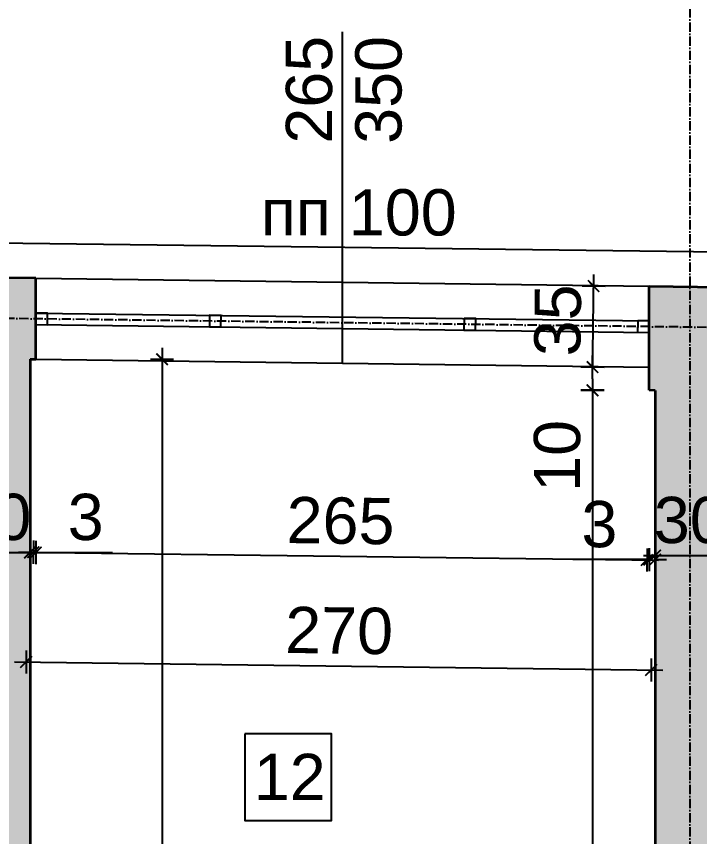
# Model space of a CAD drawing. Header units: inches. Extents: x -72385 to 39588, y -6525 to 66685.
# Drawn here: x -45645.7 to -45350.6, y 2801.2 to 3155.6 of the extents above; entities that cross this region are included whole.
import ezdxf

# ---------------------------------------------------------------- set-up
doc = ezdxf.new("R2010")
doc.units = ezdxf.units.IN
doc.header["$MEASUREMENT"] = 0
doc.linetypes.add('DashDot', pattern=[0.6, 0.4, -0.1, 0, -0.1])
for name, color, linetype, lineweight in [('Изгледни линии', 253, 'Continuous', 25), ('Надписи коти външни', 252, 'Continuous', 25), ('Надписи коти вътрешни', 252, 'Continuous', 25), ('Надписи номера на пом.', 252, 'Continuous', 25), ('Надписи прозорци', 252, 'Continuous', 25), ('Оси', 252, 'DashDot', 25), ('Прозорци', 251, 'Continuous', 25), ('Разрезни линии', 7, 'Continuous', 35), ('Щрих стени', 254, 'Continuous', 25)]:
    doc.layers.add(name, color=color, linetype=linetype, lineweight=lineweight)
doc.styles.add('Arial Regular', font='arial.ttf')
doc.styles.get("Standard").update_dxf_attribs({"font": 'arial.ttf'})
doc.dimstyles.new('Annotative', dxfattribs={"dimscale": 0, "dimtxt": 20, "dimasz": 5, "dimexe": 5, "dimexo": 5, "dimgap": 5, "dimtad": 1, "dimdec": 0, "dimzin": 0, "dimdsep": 46, "dimtxsty": 'Standard', "dimblk": 'ARCHTICK', "dimcen": 5, "dimdle": 5, "dimadec": 0, "dimazin": 0, "dimtfac": 1, "dimtdec": 0, "dimtofl": 0, "dimtmove": 0, "dimatfit": 3, "dimldrblk": 'ARCHTICK', "dimfxl": 5, "dimfxlon": 1, "dimtolj": 1, "dimtzin": 0, "dimarcsym": 1})

# ---------------------------------------------------------------- blocks, each defined once
blk = doc.blocks.new('_ArchTick')
at = {"color": 0, "linetype": 'ByBlock', "const_width": 0.15}
blk.add_lwpolyline([(-0.5, -0.5), (0.5, 0.5)], dxfattribs=at)
blk = doc.blocks.new('*D1848')
at = {"layer": 'Defpoints', "color": 0, "ltscale": 50, "transparency": 16777216}
for p in [(-45637.34, 3007.45), (-45372.34, 3004.07), (-45373.4, 2920.73)]:
    blk.add_point(p, dxfattribs=at)
at = {"layer": 'Надписи коти вътрешни', "color": 0, "lineweight": -2, "ltscale": 50, "transparency": 16777216}
for p, q in [((-45638.33, 2929.11), (-45638.46, 2919.11)), ((-45643.4, 2924.17), (-45368.4, 2920.67)), ((-45373.33, 2925.73), (-45373.46, 2915.73))]:
    blk.add_line(p, q, dxfattribs=at)
at = {"layer": 'Надписи коти вътрешни', "color": 0, "lineweight": -2, "ltscale": 50, "transparency": 16777216, "xscale": 5, "yscale": 5, "zscale": 5}
for p, rotation in [((-45638.4, 2924.11), 179.2706286525463), ((-45373.4, 2920.73), 359.2706286525462)]:
    blk.add_blockref('_ArchTick', p, dxfattribs=dict(at, rotation=rotation))
at = {"layer": 'Надписи коти вътрешни', "color": 0, "ltscale": 50, "transparency": 16777216, "insert": (-45505.7, 2937.63), "char_height": 20, "attachment_point": 5, "rotation": 359.2706}
blk.add_mtext('\\A1;265', dxfattribs=at)
blk = doc.blocks.new('*D1849')
at = {"layer": 'Defpoints', "color": 0, "ltscale": 50, "transparency": 16777216}
for p in [(-45639.84, 2972.47), (-45637.34, 2972.44), (-45637.34, 2924)]:
    blk.add_point(p, dxfattribs=at)
at = {"layer": 'Надписи коти вътрешни', "color": 0, "lineweight": -2, "ltscale": 50, "transparency": 16777216}
for p, q in [((-45639.84, 2929), (-45639.84, 2919)), ((-45637.34, 2929), (-45637.34, 2919)), ((-45639.84, 2924), (-45644.84, 2924)), ((-45637.34, 2924), (-45604.24, 2924))]:
    blk.add_line(p, q, dxfattribs=at)
at = {"layer": 'Надписи коти вътрешни', "color": 0, "lineweight": -2, "ltscale": 50, "transparency": 16777216, "xscale": 5, "yscale": 5, "zscale": 5}
blk.add_blockref('_ArchTick', (-45639.84, 2924), dxfattribs=at)
at = {"layer": 'Надписи коти вътрешни', "color": 0, "lineweight": -2, "ltscale": 50, "transparency": 16777216, "xscale": 5, "yscale": 5, "zscale": 5, "rotation": 180}
blk.add_blockref('_ArchTick', (-45637.34, 2924), dxfattribs=at)
at = {"layer": 'Надписи коти вътрешни', "color": 0, "ltscale": 50, "transparency": 16777216, "insert": (-45615.79, 2939.22), "char_height": 20, "attachment_point": 5}
blk.add_mtext('\\A1;3', dxfattribs=at)
blk = doc.blocks.new('*D1850')
at = {"layer": 'Defpoints', "color": 0, "ltscale": 50, "transparency": 16777216}
for p in [(-45372.34, 2994.07), (-45369.84, 2994.04), (-45369.84, 2920.9)]:
    blk.add_point(p, dxfattribs=at)
at = {"layer": 'Надписи коти вътрешни', "color": 0, "lineweight": -2, "ltscale": 50, "transparency": 16777216}
for p, q in [((-45372.34, 2925.9), (-45372.34, 2915.9)), ((-45369.84, 2925.9), (-45369.84, 2915.9)), ((-45372.34, 2920.9), (-45405.43, 2920.9)), ((-45369.84, 2920.9), (-45364.84, 2920.9))]:
    blk.add_line(p, q, dxfattribs=at)
at = {"layer": 'Надписи коти вътрешни', "color": 0, "lineweight": -2, "ltscale": 50, "transparency": 16777216, "xscale": 5, "yscale": 5, "zscale": 5}
blk.add_blockref('_ArchTick', (-45372.34, 2920.9), dxfattribs=at)
at = {"layer": 'Надписи коти вътрешни', "color": 0, "lineweight": -2, "ltscale": 50, "transparency": 16777216, "xscale": 5, "yscale": 5, "zscale": 5, "rotation": 180}
blk.add_blockref('_ArchTick', (-45369.84, 2920.9), dxfattribs=at)
at = {"layer": 'Надписи коти вътрешни', "color": 0, "ltscale": 50, "transparency": 16777216, "insert": (-45393.89, 2936.11), "char_height": 20, "attachment_point": 5}
blk.add_mtext('\\A1;3', dxfattribs=at)
blk = doc.blocks.new('*D1804')
at = {"layer": 'Defpoints', "color": 0, "ltscale": 50, "transparency": 16777216}
for p in [(-45639.84, 3007.48), (-45639.84, 2439.93), (-45582.82, 2439.93)]:
    blk.add_point(p, dxfattribs=at)
at = {"layer": 'Надписи коти вътрешни', "color": 0, "lineweight": -2, "ltscale": 50, "transparency": 16777216}
for p, q in [((-45582.82, 3012.48), (-45582.82, 2434.93)), ((-45587.82, 3007.48), (-45577.82, 3007.48)), ((-45587.82, 2439.93), (-45577.82, 2439.93))]:
    blk.add_line(p, q, dxfattribs=at)
at = {"layer": 'Надписи коти вътрешни', "color": 0, "lineweight": -2, "ltscale": 50, "transparency": 16777216, "xscale": 5, "yscale": 5, "zscale": 5}
for p, rotation in [((-45582.82, 3007.48), 90), ((-45582.82, 2439.93), 270)]:
    blk.add_blockref('_ArchTick', p, dxfattribs=dict(at, rotation=rotation))
at = {"layer": 'Надписи коти вътрешни', "color": 0, "ltscale": 50, "transparency": 16777216, "insert": (-45598.03, 2723.7), "char_height": 20, "attachment_point": 5, "rotation": 90}
blk.add_mtext('\\A1;568', dxfattribs=at)
blk = doc.blocks.new('*D1878')
at = {"layer": 'Defpoints', "color": 0, "ltscale": 50, "transparency": 16777216}
for p in [(-45639.84, 3007.48), (-45369.84, 3004), (-45371.52, 2873.22)]:
    blk.add_point(p, dxfattribs=at)
at = {"layer": 'Надписи коти вътрешни', "color": 0, "lineweight": -2, "ltscale": 50, "transparency": 16777216}
for p, q in [((-45641.46, 2881.69), (-45641.58, 2871.69)), ((-45371.46, 2878.21), (-45371.58, 2868.22)), ((-45646.52, 2876.75), (-45366.52, 2873.15))]:
    blk.add_line(p, q, dxfattribs=at)
at = {"layer": 'Надписи коти вътрешни', "color": 0, "lineweight": -2, "ltscale": 50, "transparency": 16777216, "xscale": 5, "yscale": 5, "zscale": 5}
for p, rotation in [((-45641.52, 2876.69), 179.2630472167207), ((-45371.52, 2873.22), 359.2630472167207)]:
    blk.add_blockref('_ArchTick', p, dxfattribs=dict(at, rotation=rotation))
at = {"layer": 'Надписи коти вътрешни', "color": 0, "ltscale": 50, "transparency": 16777216, "insert": (-45506.32, 2890.16), "char_height": 20, "attachment_point": 5, "rotation": 359.263}
blk.add_mtext('\\A1;270', dxfattribs=at)
blk = doc.blocks.new('*D7946')
at = {"layer": 'Defpoints', "color": 0, "ltscale": 50, "transparency": 16777216}
for p in [(-45372.34, 3004.07), (-45396.85, 2994.07), (-45372.46, 2994.07)]:
    blk.add_point(p, dxfattribs=at)
at = {"layer": 'Надписи коти вътрешни', "color": 0, "lineweight": -2, "ltscale": 50, "transparency": 16777216}
for p, q in [((-45396.85, 3004.07), (-45396.85, 3009.07)), ((-45391.85, 3004.07), (-45401.85, 3004.07)), ((-45391.85, 2994.07), (-45401.85, 2994.07)), ((-45396.85, 2994.07), (-45396.85, 2947.37))]:
    blk.add_line(p, q, dxfattribs=at)
at = {"layer": 'Надписи коти вътрешни', "color": 0, "lineweight": -2, "ltscale": 50, "transparency": 16777216, "xscale": 5, "yscale": 5, "zscale": 5}
for p, rotation in [((-45396.85, 3004.07), 270), ((-45396.85, 2994.07), 90)]:
    blk.add_blockref('_ArchTick', p, dxfattribs=dict(at, rotation=rotation))
at = {"layer": 'Надписи коти вътрешни', "color": 0, "ltscale": 50, "transparency": 16777216, "insert": (-45412.06, 2965.72), "char_height": 20, "attachment_point": 5, "rotation": 90}
blk.add_mtext('\\A1;10', dxfattribs=at)
blk = doc.blocks.new('*D1884')
at = {"layer": 'Defpoints', "color": 0, "ltscale": 50, "transparency": 16777216}
for p in [(-45369.84, 2994.04), (-45396.85, 2436.49), (-45369.84, 2436.49)]:
    blk.add_point(p, dxfattribs=at)
at = {"layer": 'Надписи коти вътрешни', "color": 0, "lineweight": -2, "ltscale": 50, "transparency": 16777216}
for p, q in [((-45396.85, 2999.04), (-45396.85, 2431.49)), ((-45391.85, 2994.04), (-45401.85, 2994.04)), ((-45391.85, 2436.49), (-45401.85, 2436.49))]:
    blk.add_line(p, q, dxfattribs=at)
at = {"layer": 'Надписи коти вътрешни', "color": 0, "lineweight": -2, "ltscale": 50, "transparency": 16777216, "xscale": 5, "yscale": 5, "zscale": 5}
for p, rotation in [((-45396.85, 2994.04), 90), ((-45396.85, 2436.49), 270)]:
    blk.add_blockref('_ArchTick', p, dxfattribs=dict(at, rotation=rotation))
at = {"layer": 'Надписи коти вътрешни', "color": 0, "ltscale": 50, "transparency": 16777216, "insert": (-45412.06, 2715.27), "char_height": 20, "attachment_point": 5, "rotation": 90}
blk.add_mtext('\\A1;558', dxfattribs=at)
blk = doc.blocks.new('*D6419')
at = {"layer": 'Defpoints', "color": 0, "ltscale": 50, "transparency": 16777216}
for p in [(-45634.38, 3274.96), (-45672.34, 3042.89), (-45637.34, 3042.45)]:
    blk.add_point(p, dxfattribs=at)
at = {"layer": 'Надписи коти външни', "color": 0, "lineweight": -2, "ltscale": 50, "transparency": 16777216}
for p, q in [((-45669.44, 3270.41), (-45669.31, 3280.41)), ((-45634.44, 3269.96), (-45634.31, 3279.96)), ((-45674.38, 3275.47), (-45629.38, 3274.9))]:
    blk.add_line(p, q, dxfattribs=at)
at = {"layer": 'Надписи коти външни', "color": 0, "lineweight": -2, "ltscale": 50, "transparency": 16777216, "xscale": 5, "yscale": 5, "zscale": 5}
for p, rotation in [((-45669.38, 3275.41), 179.2706286525463), ((-45634.38, 3274.96), 359.2706286525462)]:
    blk.add_blockref('_ArchTick', p, dxfattribs=dict(at, rotation=rotation))
at = {"layer": 'Надписи коти външни', "color": 0, "ltscale": 50, "transparency": 16777216, "insert": (-45651.68, 3290.4), "char_height": 20, "attachment_point": 5, "rotation": 359.2706}
blk.add_mtext('\\A1;35', dxfattribs=at)
blk = doc.blocks.new('*D6420')
at = {"layer": 'Defpoints', "color": 0, "ltscale": 50, "transparency": 16777216}
for p in [(-45369.38, 3271.56), (-45637.34, 3042.45), (-45372.34, 3039.08)]:
    blk.add_point(p, dxfattribs=at)
at = {"layer": 'Надписи коти външни', "color": 0, "lineweight": -2, "ltscale": 50, "transparency": 16777216}
for p, q in [((-45634.44, 3269.93), (-45634.31, 3279.93)), ((-45639.38, 3274.99), (-45364.38, 3271.49)), ((-45369.44, 3266.56), (-45369.31, 3276.56))]:
    blk.add_line(p, q, dxfattribs=at)
at = {"layer": 'Надписи коти външни', "color": 0, "lineweight": -2, "ltscale": 50, "transparency": 16777216, "xscale": 5, "yscale": 5, "zscale": 5}
for p, rotation in [((-45634.38, 3274.93), 179.2706286525463), ((-45369.38, 3271.56), 359.2706286525462)]:
    blk.add_blockref('_ArchTick', p, dxfattribs=dict(at, rotation=rotation))
at = {"layer": 'Надписи коти външни', "color": 0, "ltscale": 50, "transparency": 16777216, "insert": (-45501.68, 3288.45), "char_height": 20, "attachment_point": 5, "rotation": 359.2706}
blk.add_mtext('\\A1;265', dxfattribs=at)
blk = doc.blocks.new('*D6421')
at = {"layer": 'Defpoints', "color": 0, "ltscale": 50, "transparency": 16777216}
for p in [(-45334.38, 3271.11), (-45372.34, 3039.08), (-45337.34, 3038.63)]:
    blk.add_point(p, dxfattribs=at)
at = {"layer": 'Надписи коти външни', "color": 0, "lineweight": -2, "ltscale": 50, "transparency": 16777216}
for p, q in [((-45369.44, 3266.56), (-45369.31, 3276.56)), ((-45334.44, 3266.11), (-45334.31, 3276.11)), ((-45374.38, 3271.62), (-45329.38, 3271.05))]:
    blk.add_line(p, q, dxfattribs=at)
at = {"layer": 'Надписи коти външни', "color": 0, "lineweight": -2, "ltscale": 50, "transparency": 16777216, "xscale": 5, "yscale": 5, "zscale": 5}
for p, rotation in [((-45369.38, 3271.56), 179.2706286525401), ((-45334.38, 3271.11), 359.2706286525402)]:
    blk.add_blockref('_ArchTick', p, dxfattribs=dict(at, rotation=rotation))
at = {"layer": 'Надписи коти външни', "color": 0, "ltscale": 50, "transparency": 16777216, "insert": (-45351.68, 3286.55), "char_height": 20, "attachment_point": 5, "rotation": 359.2706}
blk.add_mtext('\\A1;35', dxfattribs=at)
blk = doc.blocks.new('*D6454')
at = {"layer": 'Defpoints', "color": 0, "ltscale": 50, "transparency": 16777216}
for p in [(-40218.1, 3305.99), (-52317.34, 3127.49), (-40222.34, 2973.51)]:
    blk.add_point(p, dxfattribs=at)
at = {"layer": 'Надписи коти външни', "color": 0, "lineweight": -2, "ltscale": 50, "transparency": 16777216}
for p, q in [((-52313.17, 3454.96), (-52313.04, 3464.96)), ((-52318.1, 3460.03), (-40213.11, 3305.92)), ((-40218.17, 3300.99), (-40218.04, 3310.99))]:
    blk.add_line(p, q, dxfattribs=at)
at = {"layer": 'Надписи коти външни', "color": 0, "lineweight": -2, "ltscale": 50, "transparency": 16777216, "xscale": 5, "yscale": 5, "zscale": 5}
for p, rotation in [((-52313.1, 3459.96), 179.2706286525472), ((-40218.1, 3305.99), 359.2706286525473)]:
    blk.add_blockref('_ArchTick', p, dxfattribs=dict(at, rotation=rotation))
at = {"layer": 'Надписи коти външни', "color": 0, "ltscale": 50, "transparency": 16777216, "insert": (-46265.41, 3398.18), "char_height": 20, "attachment_point": 5, "rotation": 359.2706}
blk.add_mtext('\\A1;12095', dxfattribs=at)
blk = doc.blocks.new('*D7938')
at = {"layer": 'Defpoints', "color": 0, "ltscale": 10, "transparency": 16777216}
for p in [(-45419.5, 3039.36), (-45396.4, 3039.07), (-45419.95, 3004.37)]:
    blk.add_point(p, dxfattribs=at)
at = {"layer": 'Надписи коти вътрешни', "color": 0, "lineweight": -2, "ltscale": 10, "transparency": 16777216}
for p, q in [((-45396.91, 2999.07), (-45396.34, 3044.07)), ((-45401.4, 3039.13), (-45391.4, 3039.01)), ((-45401.85, 3004.14), (-45391.85, 3004.01))]:
    blk.add_line(p, q, dxfattribs=at)
at = {"layer": 'Надписи коти вътрешни', "color": 0, "lineweight": -2, "ltscale": 10, "transparency": 16777216, "xscale": 5, "yscale": 5, "zscale": 5}
for p, rotation in [((-45396.4, 3039.07), 89.27062865254527), ((-45396.85, 3004.07), 269.2706286525453)]:
    blk.add_blockref('_ArchTick', p, dxfattribs=dict(at, rotation=rotation))
at = {"layer": 'Надписи коти вътрешни', "color": 0, "ltscale": 10, "transparency": 16777216, "insert": (-45411.81, 3024.31), "char_height": 20, "attachment_point": 5, "rotation": 89.2706}
blk.add_mtext('\\A1;35', dxfattribs=at)
blk = doc.blocks.new('*D8018')
at = {"layer": 'Defpoints', "color": 0, "ltscale": 10, "transparency": 16777216}
for p in [(-45369.84, 2947.6), (-45339.84, 2947.6), (-45339.84, 2922.69)]:
    blk.add_point(p, dxfattribs=at)
at = {"layer": 'Надписи коти вътрешни', "color": 0, "lineweight": -2, "ltscale": 10, "transparency": 16777216}
for p, q in [((-45369.84, 2927.69), (-45369.84, 2917.69)), ((-45339.84, 2927.69), (-45339.84, 2917.69)), ((-45374.84, 2922.69), (-45334.84, 2922.69))]:
    blk.add_line(p, q, dxfattribs=at)
at = {"layer": 'Надписи коти вътрешни', "color": 0, "lineweight": -2, "ltscale": 10, "transparency": 16777216, "xscale": 5, "yscale": 5, "zscale": 5, "rotation": 180}
blk.add_blockref('_ArchTick', (-45369.84, 2922.69), dxfattribs=at)
at = {"layer": 'Надписи коти вътрешни', "color": 0, "lineweight": -2, "ltscale": 10, "transparency": 16777216, "xscale": 5, "yscale": 5, "zscale": 5}
blk.add_blockref('_ArchTick', (-45339.84, 2922.69), dxfattribs=at)
at = {"layer": 'Надписи коти вътрешни', "color": 0, "ltscale": 10, "transparency": 16777216, "insert": (-45354.84, 2937.9), "char_height": 20, "attachment_point": 5}
blk.add_mtext('\\A1;30', dxfattribs=at)
blk = doc.blocks.new('*D8019')
at = {"layer": 'Defpoints', "color": 0, "ltscale": 10, "transparency": 16777216}
for p in [(-45669.84, 2944.18), (-45639.84, 2944.18), (-45639.84, 2924)]:
    blk.add_point(p, dxfattribs=at)
at = {"layer": 'Надписи коти вътрешни', "color": 0, "lineweight": -2, "ltscale": 10, "transparency": 16777216}
for p, q in [((-45669.84, 2929), (-45669.84, 2919)), ((-45639.84, 2929), (-45639.84, 2919)), ((-45674.84, 2924), (-45634.84, 2924))]:
    blk.add_line(p, q, dxfattribs=at)
at = {"layer": 'Надписи коти вътрешни', "color": 0, "lineweight": -2, "ltscale": 10, "transparency": 16777216, "xscale": 5, "yscale": 5, "zscale": 5, "rotation": 180}
blk.add_blockref('_ArchTick', (-45669.84, 2924), dxfattribs=at)
at = {"layer": 'Надписи коти вътрешни', "color": 0, "lineweight": -2, "ltscale": 10, "transparency": 16777216, "xscale": 5, "yscale": 5, "zscale": 5}
blk.add_blockref('_ArchTick', (-45639.84, 2924), dxfattribs=at)
at = {"layer": 'Надписи коти вътрешни', "color": 0, "ltscale": 10, "transparency": 16777216, "insert": (-45654.84, 2939.22), "char_height": 20, "attachment_point": 5}
blk.add_mtext('\\A1;30', dxfattribs=at)

msp = doc.modelspace()

# ---------------------------------------------------------------- hatches: boundary and pattern name
at = {"layer": 'Щрих стени', "ltscale": 10}
h = msp.add_hatch(color=256, dxfattribs=at)
h.dxf.hatch_style = 1
h.paths.add_polyline_path([(-47202.34, 2224.8), (-47139.84, 2224.01), (-47139.84, 2429.03), (-47039.84, 2427.75), (-47039.84, 2457.75), (-47139.84, 2459.03), (-47139.84, 3016.57), (-47137.34, 3016.54), (-47137.34, 3061.54), (-47202.34, 3062.37)])
h.paths.add_polyline_path([(-46749.84, 2424.06), (-46749.84, 2454.06), (-46839.84, 2455.21), (-46839.84, 3022.75), (-46837.34, 3022.72), (-46837.34, 3057.73), (-46872.34, 3058.17), (-46872.34, 3023.17), (-46869.84, 3023.14), (-46869.84, 2455.59), (-46939.84, 2456.48), (-46939.84, 2426.48)])
h.paths.add_polyline_path([(-46539.84, 2421.39), (-46539.84, 3006.43), (-46537.34, 3006.4), (-46537.34, 3073.91), (-46572.34, 3074.35), (-46572.34, 3006.85), (-46569.84, 3006.82), (-46569.84, 2471.77), (-46589.84, 2472.03), (-46589.84, 2452.03), (-46649.84, 2452.79), (-46649.84, 2422.79)])
h.paths.add_polyline_path([(-46349.84, 2448.97), (-46349.84, 2814), (-46159.84, 2811.58), (-46159.84, 2446.55), (-46179.84, 2446.81), (-46179.84, 2416.8), (-46129.84, 2416.17), (-46129.84, 2841.2), (-46379.84, 2844.38), (-46379.84, 2419.35), (-46339.84, 2418.84), (-46339.84, 2448.84)])
h.paths.add_polyline_path([(-46379.84, 3004.4), (-46349.84, 3004.02), (-46349.84, 3071.52), (-46379.84, 3071.9)])
h.paths.add_polyline_path([(-46129.84, 3068.72), (-46159.84, 3069.1), (-46159.84, 3001.6), (-46129.84, 3001.21)])
h.paths.add_polyline_path([(-45937.34, 3066.27), (-45972.34, 3066.72), (-45972.34, 2999.21), (-45969.84, 2999.18), (-45969.84, 2414.13), (-45909.84, 2413.37), (-45909.84, 2443.37), (-45919.84, 2443.5), (-45919.84, 2463.5), (-45939.84, 2463.75), (-45939.84, 2563.76), (-45909.84, 2563.38), (-45909.84, 2578.38), (-45939.84, 2578.76), (-45939.84, 2668.77), (-45804.84, 2667.05), (-45804.84, 2577.04), (-45809.84, 2577.11), (-45809.84, 2562.11), (-45804.84, 2562.04), (-45804.84, 2442.03), (-45809.84, 2442.1), (-45809.84, 2412.09), (-45779.84, 2411.71), (-45779.84, 2441.71), (-45789.84, 2441.84), (-45789.84, 2666.86), (-45779.84, 2666.73), (-45779.84, 2681.73), (-45939.84, 2683.77), (-45939.84, 2998.8), (-45937.34, 2998.76)])
h.paths.add_polyline_path([(-45669.84, 2680.33), (-45679.84, 2680.46), (-45679.84, 2665.46), (-45669.84, 2665.33), (-45669.84, 2440.31), (-45679.84, 2440.44), (-45679.84, 2410.44), (-45549.84, 2408.78), (-45549.84, 2438.79), (-45639.84, 2439.93), (-45639.84, 3007.48), (-45637.34, 3007.45), (-45637.34, 3042.45), (-45672.34, 3042.89), (-45672.34, 3007.89), (-45669.84, 3007.86)])
h.paths.add_polyline_path([(-45449.84, 2437.51), (-45449.84, 2407.51), (-45369.84, 2406.49), (-45369.84, 2366.49), (-45339.84, 2366.11), (-45339.84, 2418.61), (-45319.84, 2418.36), (-45319.84, 2443.36), (-45339.84, 2443.61), (-45339.84, 2993.66), (-45337.34, 2993.63), (-45337.34, 3038.63), (-45372.34, 3039.08), (-45372.34, 2994.07), (-45369.84, 2994.04), (-45369.84, 2436.49)])
h.paths.add_polyline_path([(-45369.84, 1736.44), (-45429.84, 1737.2), (-45429.84, 1607.19), (-45369.84, 1606.43), (-45369.84, 1248.9), (-45372.34, 1248.93), (-45372.34, 1203.93), (-45337.34, 1203.48), (-45337.34, 1248.48), (-45339.84, 1248.52), (-45339.84, 1798.56), (-45319.84, 1798.31), (-45319.84, 1828.31), (-45339.84, 1828.56), (-45339.84, 1978.58), (-45314.84, 1978.26), (-45314.84, 1983.26), (-45339.84, 1983.58), (-45339.84, 2026.08), (-45369.84, 2026.46), (-45369.84, 1846.45), (-45389.84, 1846.7), (-45389.84, 1836.7), (-45449.84, 1837.46), (-45449.84, 1807.46), (-45369.84, 1806.44)])
h.paths.add_polyline_path([(-45669.84, 1242.72), (-45672.34, 1242.75), (-45672.34, 1207.75), (-45637.34, 1207.3), (-45637.34, 1242.3), (-45639.84, 1242.33), (-45639.84, 1809.88), (-45549.84, 1808.74), (-45549.84, 1838.74), (-46049.84, 1845.1), (-46049.84, 1815.1), (-45669.84, 1810.26)])
h.paths.add_polyline_path([(-46572.34, 1821.75), (-46572.34, 1796.75), (-46537.34, 1796.3), (-46537.34, 1821.31), (-46149.84, 1816.37), (-46149.84, 1846.38), (-46649.84, 1852.74), (-46649.84, 1822.74)])
h.paths.add_polyline_path([(-46839.84, 1825.16), (-46749.84, 1824.01), (-46749.84, 1854.01), (-46949.84, 1856.56), (-46949.84, 1826.56), (-46869.84, 1825.54), (-46869.84, 1257.99), (-46872.34, 1258.03), (-46872.34, 1223.02), (-46837.34, 1222.58), (-46837.34, 1257.58), (-46839.84, 1257.61)])
h.paths.add_polyline_path([(-47139.84, 1828.98), (-47049.84, 1827.83), (-47049.84, 1857.83), (-47119.84, 1858.72), (-47119.84, 1868.73), (-47139.84, 1868.98), (-47139.84, 2064), (-47202.34, 2064.79), (-47202.34, 1849.77), (-47212.34, 1849.9), (-47212.34, 1829.9), (-47202.34, 1829.77), (-47202.34, 1227.22), (-47137.34, 1226.4), (-47137.34, 1271.4), (-47139.84, 1271.43)])
h.paths.add_polyline_path([(-46537.34, 1218.76), (-46537.34, 1253.76), (-46572.34, 1254.21), (-46572.34, 1219.2)])
h.paths.add_polyline_path([(-46272.34, 1215.38), (-46237.34, 1214.94), (-46237.34, 1299.95), (-46272.34, 1300.39)])
h.paths.add_polyline_path([(-45972.34, 1246.57), (-45972.34, 1211.56), (-45937.34, 1211.12), (-45937.34, 1246.12)], flags=17)

# ---------------------------------------------------------------- linework, layer by layer
at = {"layer": 'Изгледни линии', "ltscale": 50}
for p, q in [((-41127.34, 3000.03), (-45937.34, 3061.27)), ((-45637.34, 3042.45), (-45372.34, 3039.08)), ((-45637.34, 3007.45), (-45372.34, 3004.07))]:
    msp.add_line(p, q, dxfattribs=at)
at = {"layer": 'Надписи номера на пом.', "ltscale": 50}
msp.add_lwpolyline([(-45547.06, 2845.68), (-45547.06, 2808.18), (-45509.56, 2808.18), (-45509.56, 2845.68)], close=True, dxfattribs=at)
at = {"layer": 'Надписи прозорци', "ltscale": 50}
msp.add_line((-45504.84, 3005.76), (-45504.84, 3148.91), dxfattribs=at)
at = {"layer": 'Оси', "ltscale": 10}
for p, q in [((-45354.84, 3421.38), (-45354.84, 821.17)), ((-39839.84, 2951.14), (-52699.84, 3114.86))]:
    msp.add_line(p, q, dxfattribs=at)
at = {"layer": 'Прозорци', "ltscale": 50}
for p, q in [((-45637.34, 3027.45), (-45372.34, 3024.07)), ((-45637.34, 3022.45), (-45372.34, 3019.07))]:
    msp.add_line(p, q, dxfattribs=at)
for points in [[(-45637.34, 3022.45), (-45632.34, 3022.38), (-45632.27, 3027.38), (-45637.27, 3027.45), (-45637.34, 3022.45)], [(-45562.35, 3021.49), (-45557.35, 3021.43), (-45557.29, 3026.43), (-45562.29, 3026.49), (-45562.35, 3021.49)], [(-45452.39, 3020.09), (-45447.39, 3020.03), (-45447.33, 3025.03), (-45452.32, 3025.09), (-45452.39, 3020.09)], [(-45377.4, 3019.14), (-45372.4, 3019.08), (-45372.34, 3024.08), (-45377.34, 3024.14), (-45377.4, 3019.14)]]:
    msp.add_lwpolyline(points, dxfattribs=at)
at = {"layer": 'Разрезни линии', "ltscale": 50}
for p, q in [((-45637.34, 3042.45), (-45672.34, 3042.89)), ((-45637.34, 3007.45), (-45637.34, 3042.45)), ((-45372.34, 3039.08), (-45337.34, 3038.63)), ((-45372.34, 2994.07), (-45372.34, 3039.08)), ((-45639.84, 3007.48), (-45639.84, 2439.93)), ((-45639.84, 3007.48), (-45637.34, 3007.45)), ((-45369.84, 2994.04), (-45372.34, 2994.07)), ((-45369.84, 2994.04), (-45369.84, 2436.49))]:
    msp.add_line(p, q, dxfattribs=at)

# ---------------------------------------------------------------- texts
at = {"layer": 'Надписи номера на пом.', "ltscale": 100, "insert": (-45617.91, 2837), "char_height": 20, "width": 180.4891, "attachment_point": 1, "style": 'Arial Regular'}
msp.add_mtext('\\pxqc;12', dxfattribs=at)
at = {"layer": 'Надписи прозорци', "ltscale": 100, "char_height": 20, "width": 180.4891, "attachment_point": 1, "rotation": 90, "style": 'Arial Regular'}
for s, insert in [('265', (-45529.35, 3100.62)), ('350', (-45499.35, 3100.54))]:
    msp.add_mtext(s, dxfattribs=dict(at, insert=insert))
at = {"layer": 'Надписи прозорци', "ltscale": 100, "insert": (-45540.15, 3080.95), "char_height": 20, "width": 180.4891, "attachment_point": 1, "style": 'Arial Regular'}
msp.add_mtext('пп 100', dxfattribs=at)

# ---------------------------------------------------------------- dimensions: what is measured, and where the dimension line sits
at = {"layer": 'Надписи коти външни', "ltscale": 50}
dim = msp.add_aligned_dim(p1=(-52317.34, 3127.49), p2=(-40222.34, 2973.51), distance=332.5, text='12095', dimstyle='Annotative', override={"dimscale": 0, "dimtix": 0, "dimtofl": 0, "dimtmove": 0, "dimatfit": 3}, dxfattribs=at)
dim.commit()
dim.dimension.update_dxf_attribs({"geometry": '*D6454', "text_midpoint": (-46265.41, 3398.18)})
for base, p1, p2, picture, middle in [((-45634.38, 3274.96), (-45672.34, 3042.89), (-45637.34, 3042.45), '*D6419', (-45651.88, 3275.18)), ((-45334.38, 3271.11), (-45372.34, 3039.08), (-45337.34, 3038.63), '*D6421', (-45351.88, 3271.33))]:
    dim = msp.add_linear_dim(base=base, p1=p1, p2=p2, angle=359.2706, dimstyle='Annotative', override={"dimscale": 0, "dimtix": 0, "dimtofl": 0, "dimtmove": 0, "dimatfit": 3}, dxfattribs=at)
    dim.commit()
    dim.dimension.update_dxf_attribs({"geometry": picture, "text_midpoint": middle, "dimtype": 129})
dim = msp.add_aligned_dim(p1=(-45637.34, 3042.45), p2=(-45372.34, 3039.08), distance=232.5, dimstyle='Annotative', override={"dimscale": 0, "dimtix": 0, "dimtofl": 0, "dimtmove": 0, "dimatfit": 3}, dxfattribs=at)
dim.commit()
dim.dimension.update_dxf_attribs({"geometry": '*D6420', "text_midpoint": (-45501.68, 3288.45)})
at = {"layer": 'Надписи коти вътрешни', "ltscale": 10}
for base, p1, p2, angle, picture, middle in [((-45396.4, 3039.07), (-45419.95, 3004.37), (-45419.5, 3039.36), 89.2706, '*D7938', (-45396.59, 3024.12)), ((-45639.84, 2924), (-45669.84, 2944.18), (-45639.84, 2944.18), 0, '*D8019', (-45654.84, 2924)), ((-45339.84, 2922.69), (-45369.84, 2947.6), (-45339.84, 2947.6), 0, '*D8018', (-45354.84, 2922.69))]:
    dim = msp.add_linear_dim(base=base, p1=p1, p2=p2, angle=angle, dimstyle='Annotative', override={"dimscale": 0, "dimtix": 0, "dimtofl": 0, "dimtmove": 0, "dimatfit": 3}, dxfattribs=at)
    dim.commit()
    dim.dimension.update_dxf_attribs({"geometry": picture, "text_midpoint": middle, "dimtype": 129})
at = {"layer": 'Надписи коти вътрешни', "ltscale": 50}
for base, p1, p2, picture, middle in [((-45582.82, 2439.93), (-45639.84, 3007.48), (-45639.84, 2439.93), '*D1804', (-45598.03, 2723.7)), ((-45396.85, 2436.49), (-45369.84, 2994.04), (-45369.84, 2436.49), '*D1884', (-45412.06, 2715.27))]:
    dim = msp.add_linear_dim(base=base, p1=p1, p2=p2, angle=90, dimstyle='Annotative', override={"dimscale": 0, "dimtix": 0, "dimtofl": 0, "dimtmove": 0, "dimatfit": 3}, dxfattribs=at)
    dim.commit()
    dim.dimension.update_dxf_attribs({"geometry": picture, "text_midpoint": middle})
dim = msp.add_linear_dim(base=(-45396.85, 2994.07), p1=(-45372.34, 3004.07), p2=(-45372.46, 2994.07), angle=90, dimstyle='Annotative', override={"dimscale": 0, "dimtix": 0, "dimtofl": 0, "dimtmove": 0, "dimatfit": 3}, dxfattribs=at)
dim.commit()
dim.dimension.update_dxf_attribs({"geometry": '*D7946', "text_midpoint": (-45396.85, 2965.72), "dimtype": 128})
for p1, p2, distance, picture, middle in [((-45639.84, 3007.48), (-45369.84, 3004), -130.8, '*D1878', (-45506.32, 2890.16)), ((-45637.34, 3007.45), (-45372.34, 3004.07), -83.35, '*D1848', (-45505.7, 2937.63))]:
    dim = msp.add_aligned_dim(p1=p1, p2=p2, distance=distance, dimstyle='Annotative', override={"dimscale": 0, "dimtix": 0, "dimtofl": 0, "dimtmove": 0, "dimatfit": 3}, dxfattribs=at)
    dim.commit()
    dim.dimension.update_dxf_attribs({"geometry": picture, "text_midpoint": middle})
dim = msp.add_linear_dim(base=(-45369.83731907, 2920.8951964), p1=(-45372.33731907, 2994.07158106), p2=(-45369.83731907, 2994.03975451), dimstyle='Annotative', override={"dimscale": 0, "dimtix": 0, "dimtofl": 0, "dimtmove": 0, "dimatfit": 3}, dxfattribs=at)
dim.commit()
dim.dimension.update_dxf_attribs({"geometry": '*D1850', "text_midpoint": (-45393.88575018, 2920.8951964), "dimtype": 128})
dim = msp.add_linear_dim(base=(-45637.33731907, 2924.00473945), p1=(-45639.83731907, 2972.47499591), p2=(-45637.33731907, 2972.44316936), dimstyle='Annotative', override={"dimscale": 0, "dimtix": 0, "dimtofl": 0, "dimtmove": 0, "dimatfit": 3}, dxfattribs=at)
dim.commit()
dim.dimension.update_dxf_attribs({"geometry": '*D1849', "text_midpoint": (-45615.78888797, 2939.22302049)})

doc.saveas('drawing.dxf')
